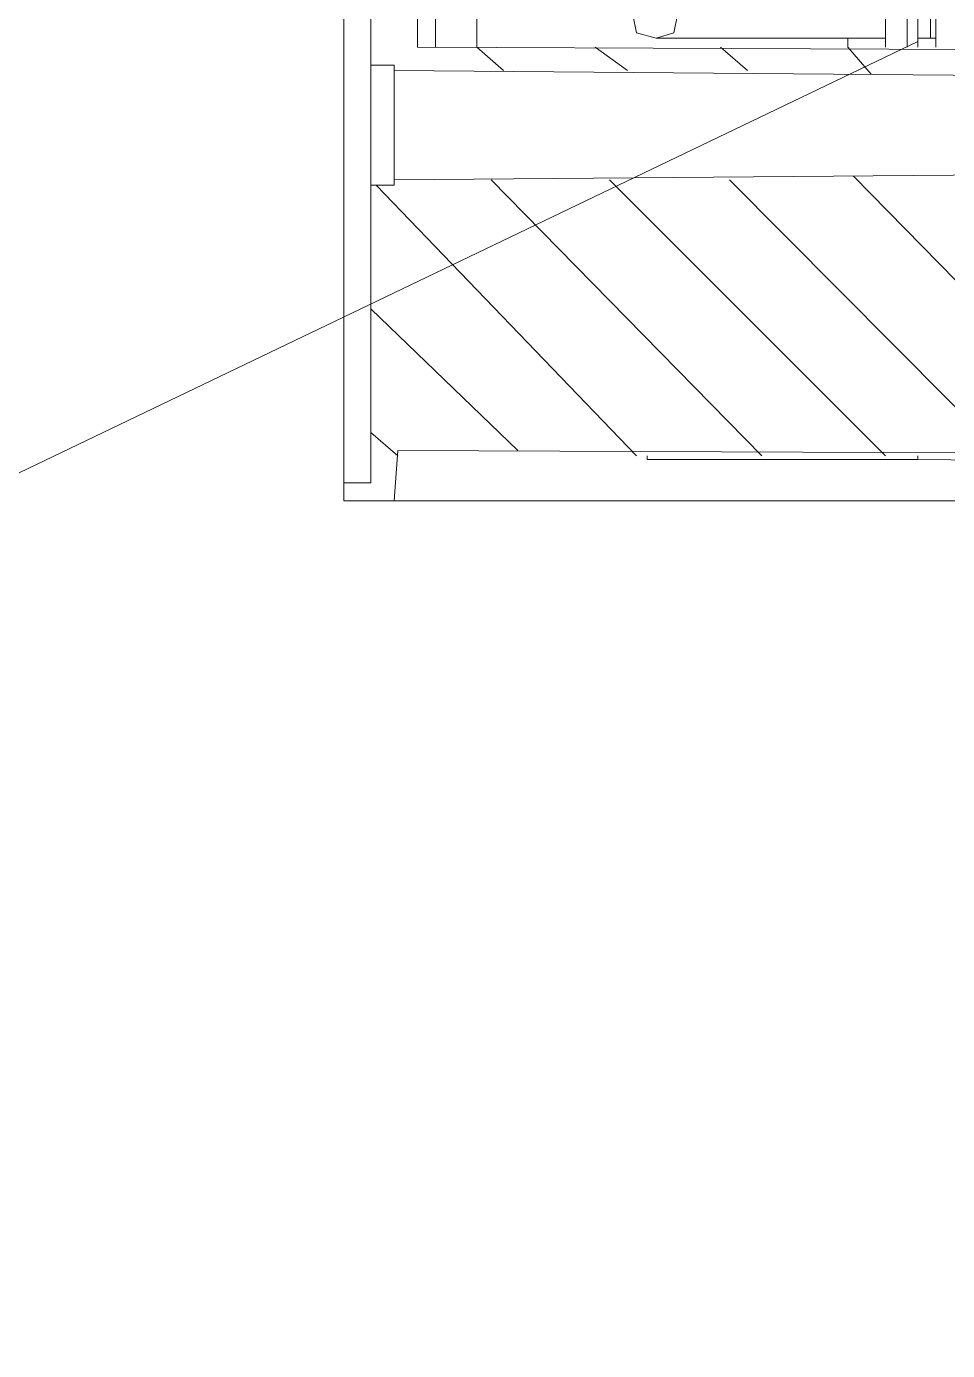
# Model space of a CAD drawing. Header units: millimetres. Extents: x 53 to 176, y -29 to 32.
# Drawn here: x 127.792 to 128.51, y -17.337 to -16.306 of the extents above; entities that cross this region are included whole.
import ezdxf

# ---------------------------------------------------------------- set-up
doc = ezdxf.new("R2010")
doc.units = ezdxf.units.MM
doc.layers.add('15 - Quadro de medição', color=6, linetype='Continuous')

msp = doc.modelspace()

# ---------------------------------------------------------------- linework, layer by layer
at = {"layer": '15 - Quadro de medição', "color": 7, "linetype": 'Continuous', "lineweight": 20, "true_color": 0x000007}
for points in [[(128.4545, -15.6527), (128.0969, -15.6527), (128.0969, -15.6387), (128.4545, -15.6387), (128.4782, -15.6429), (128.4964, -15.6639), (128.5006, -15.682), (128.5006, -16.3148), (128.4866, -16.3148), (128.4866, -15.682), (128.4782, -15.6639)], [(128.2827, -16.3148), (128.2966, -16.3106), (128.2994, -16.2966), (128.2966, -16.2826), (128.2827, -16.2784), (128.2673, -16.2826), (128.2645, -16.2966), (128.2673, -16.3106)]]:
    msp.add_lwpolyline(points, close=True, dxfattribs=at)
for points in [[(128.4964, -16.3148), (128.4964, -15.682), (128.4936, -15.6639), (128.4782, -15.6499), (128.4545, -15.6429), (128.0969, -15.6429)], [(128.0396, -15.6569), (128.0396, -16.6612), (128.0396, -16.6612)], [(129.076, -16.3259), (128.0969, -16.3217), (128.0969, -15.6569)], [(128.4866, -16.3148), (128.4866, -15.682), (128.4782, -15.6569), (128.4545, -15.6499)], [(128.0606, -15.682), (128.0606, -16.3357), (128.0787, -16.3357), (128.0787, -16.3399), (128.9182, -16.3469)], [(128.4614, -16.3217), (128.4614, -16.2212), (128.4614, -16.2212)], [(128.4782, -16.3217), (128.4782, -16.2212), (128.4782, -16.2212)], [(128.1109, -16.3217), (128.1109, -16.2784), (128.1109, -16.2784)], [(128.143, -16.2784), (128.143, -16.3217), (128.143, -16.3217)], [(124.9751, -16.3818), (126.3621, -17.3372), (128.4866, -16.3175)], [(128.4614, -16.3148), (128.2827, -16.3148), (128.2827, -16.3148)], [(128.4321, -16.3217), (128.4321, -16.3148), (128.4321, -16.3148)], [(128.4321, -16.3217), (128.4321, -16.3148), (128.4321, -16.3148)], [(128.4866, -16.3217), (128.4866, -16.3148), (128.4866, -16.3148)], [(128.5006, -16.3217), (128.5006, -16.3148), (128.5006, -16.3148)], [(128.1639, -16.3399), (128.143, -16.3217), (128.143, -16.3217)], [(128.2603, -16.3399), (128.2352, -16.3217), (128.2352, -16.3217)], [(128.3539, -16.3399), (128.3329, -16.3217), (128.3329, -16.3217)], [(128.4503, -16.3427), (128.4321, -16.3217), (128.4321, -16.3217)], [(128.0606, -16.4293), (128.0606, -16.3357), (128.0606, -16.3357)], [(128.0787, -16.4251), (128.0787, -16.3399), (128.0787, -16.3399)], [(128.9182, -16.4181), (128.0787, -16.4251), (128.0787, -16.4293), (128.0606, -16.4293), (128.0606, -16.6612), (128.0396, -16.6612), (128.0396, -16.6751), (128.0787, -16.6751), (128.0815, -16.636), (129.09, -16.6402)], [(128.2673, -16.6402), (128.0648, -16.4293), (128.0648, -16.4293)], [(128.3651, -16.6402), (128.1542, -16.4251), (128.1542, -16.4251)], [(128.4614, -16.6402), (128.2463, -16.4251), (128.2463, -16.4251)], [(128.5536, -16.6402), (128.3399, -16.4251), (128.3399, -16.4251)], [(128.65, -16.6402), (128.4363, -16.4223), (128.4363, -16.4223)], [(128.1751, -16.636), (128.0606, -16.5257), (128.0606, -16.5257)], [(128.0815, -16.6402), (128.0606, -16.622), (128.0606, -16.622)], [(128.2757, -16.643), (128.2757, -16.6402), (128.2757, -16.6402)], [(128.2757, -16.643), (128.4866, -16.643), (128.4866, -16.643)], [(128.4866, -16.6402), (128.4866, -16.643), (128.4866, -16.643)], [(128.4866, -16.643), (128.8972, -16.6472), (128.8972, -16.6472)], [(128.0787, -16.6751), (129.09, -16.6751), (129.09, -16.6751)]]:
    msp.add_lwpolyline(points, dxfattribs=at)

doc.saveas('drawing.dxf')
